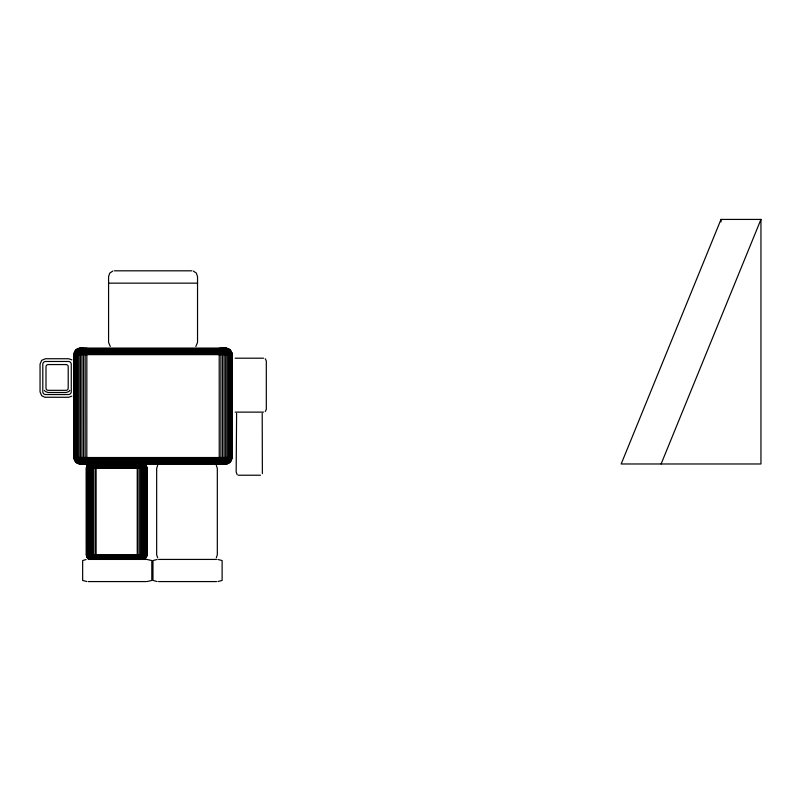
<?xml version="1.0" encoding="UTF-8"?>
<svg xmlns="http://www.w3.org/2000/svg" width="801" height="801" viewBox="0 0 801 801"><rect width="100%" height="100%" fill="white"/><g stroke="black" fill="none" stroke-linecap="round" stroke-linejoin="round"><path stroke-width="1.2" d="M73.942 354.643L74.002 353.802L232.05 353.802L232.11 457.531L230.217 462.087L226.493 463.919L79.549 463.919L76.465 462.648L74.433 459.994L73.942 457.531L73.942 354.643L232.11 354.643M89.382 463.789L87.359 465.331L86.388 467.684L86.418 554.793L87.009 557.256L89.382 559.338M96.11 463.789L96.11 559.338L91.364 559.338L89.942 557.786L89.251 555.433L89.221 468.325L89.942 465.331L91.364 463.789M137.241 559.338L137.241 463.789M147.004 468.325L86.348 468.325L86.348 554.793L87.079 557.256L88.861 559.048L144.49 559.048L146.273 557.256L146.933 554.793L146.933 468.325L146.343 465.872L143.97 463.789L145.922 465.331L147.004 468.325L147.004 554.793L146.343 557.256L144.55 559.048M219.234 463.919L219.204 348.195M86.468 467.684L87.429 465.331L89.432 463.789M95.289 463.789L95.289 559.338M262.368 473.621L262.207 413.396M80.39 348.195C76.956 348.125 73.862 351.178 74.042 354.643L74.042 457.531L75.915 462.087L79.609 463.919M80.45 348.195L76.546 349.526L74.163 352.981L231.889 352.981L232.05 353.802M721.01 219.424L621.175 463.979L760.95 463.979L760.95 219.424L721.01 219.424L721.01 221.917M661.105 463.979L760.95 219.424M236.605 413.396L236.165 472.009L237.236 474.793M86.848 348.195L86.818 463.919M94.418 463.789L93.627 468.325L93.627 554.793L94.418 559.338M138.933 559.338L139.724 554.793L139.724 468.325L138.933 463.789M220.155 463.919L220.886 457.531L220.886 354.643L220.045 348.195M69.777 390.347L69.096 391.238M157.677 465.331L156.666 468.325L156.666 554.793L157.677 557.786M216.3 557.786L217.321 554.793L217.321 468.325L216.3 465.331M93.577 463.789L92.405 468.325L92.405 554.793L93.577 559.338M139.774 559.338L140.946 554.793L140.946 468.325L139.774 463.789M226.433 463.919L230.127 462.087L232.01 457.531L232.01 354.643C232.06 351.249 229.116 348.085 225.652 348.195L229.497 349.526L231.889 352.981M195.844 346.503L197.537 342.397L197.537 276.615L196.345 273.091L193.241 271.018M92.776 463.789L91.254 468.325L91.254 554.793L92.776 559.338M140.576 559.338L142.097 554.793L142.097 468.325L140.576 463.789M222.418 463.489L221.797 463.919M265.251 411.554L266.322 409.371L266.322 360.951L265.251 358.768M92.035 463.789L90.803 465.331L90.183 468.325L90.183 554.793L90.803 557.786L92.035 559.338M141.316 559.338L142.768 557.256L143.169 554.793L143.169 468.325L142.548 465.331L141.316 463.789M220.856 463.919L222.057 462.087L222.548 457.531L222.548 354.643L221.897 349.526L220.635 348.195M143.99 559.048L145.652 557.256L146.263 554.793L146.263 468.325L145.321 465.331L143.459 463.789M141.987 559.338L143.669 557.256L144.13 554.793L144.13 468.325L143.419 465.331L141.987 463.789M89.051 464.069L87.309 465.872L86.668 468.325L86.668 554.793L87.309 557.256L89.051 559.048M68.666 391.609L66.123 392.49L48.07 392.49L45.527 391.609M71.87 396.155L68.606 397.286L44.836 397.246L41.662 395.684L40.05 391.879L40.05 364.145L41.662 360.34L45.467 358.738L68.606 358.738L71.87 359.869M90.783 463.789L89.181 465.331L88.37 468.325L88.37 554.793L88.891 557.256L90.783 559.338M90.283 463.789L88.541 465.331L87.659 468.325L87.659 554.793L88.23 557.256L90.283 559.338L88.03 557.786L87.089 554.793L87.089 468.325L88.03 465.331L89.892 463.789M143.069 559.338L145.121 557.256L145.692 554.793L145.692 468.325L144.811 465.331L143.069 463.789M225.922 463.919L229.386 462.087L231.139 457.531L231.139 354.643L229.366 350.087L225.141 348.195M221.997 463.919L223.419 462.087L224.15 457.531L224.15 354.643L223.419 350.087L221.797 348.255M86.007 348.195L85.156 354.643L85.156 457.531L85.897 463.919M224.27 463.919L225.421 463.489M224.951 463.759L227.394 461.456L228.335 457.531L228.335 354.643L226.993 350.087L224.27 348.255M222.688 463.919L224.711 462.087L225.662 457.531L225.662 354.643L224.711 350.087L222.688 348.255M226.192 463.759L229.236 461.456L230.388 457.531L230.388 354.643L229.236 350.718L226.192 348.415M226.683 463.759L227.424 463.489M112.871 271.018L109.767 273.091L108.576 276.615L108.576 342.397L110.268 346.503M223.519 463.919L225.912 462.087L227.063 457.531L227.063 354.643L225.912 350.087L223.519 348.255M85.176 348.195L83.995 350.087L83.504 354.643L83.504 457.531L83.845 461.456L84.956 463.919M224.921 463.919L227.945 462.087L229.446 457.531L229.446 354.643L228.395 350.718L225.582 348.415M224.991 463.919L225.652 463.759M225.481 463.919L226.242 463.759M226.242 463.919L229.847 462.087L231.679 457.531L231.679 354.643L229.837 350.087M84.375 348.195L82.623 350.087L81.902 354.643L81.902 457.531L82.623 462.087L84.055 463.919M83.624 348.195L81.332 350.087L80.39 354.643L80.39 457.531L81.051 461.456L83.194 463.919M82.914 348.195L80.14 350.087L78.979 354.643L78.979 457.531L80.14 462.087L82.403 463.919M86.118 559.509L82.653 560.56L82.653 580.445L86.808 581.536M82.283 348.195L79.049 350.087L77.717 354.643L77.717 457.531L79.049 462.087L81.692 463.919M81.732 348.195L78.097 350.087L76.596 354.643L76.596 457.531L77.657 461.456L81.061 463.919M81.261 348.195L77.296 350.087L75.664 354.643L75.664 457.531L77.296 462.087L80.531 463.919M80.881 348.195L76.666 350.087L74.914 354.643L74.914 457.531L76.666 462.087L80.11 463.919M157.126 559.468L152.971 560.56L152.971 580.445L157.126 581.536M217.972 581.536L222.117 580.445L222.117 560.56L217.972 559.468M80.611 348.195L76.195 350.087L74.373 354.643L74.373 457.531L76.195 462.087L79.8 463.919M146.933 581.566L151.81 580.445L151.81 560.56L146.933 559.438M114.373 270.818L191.739 270.818M108.576 283.154L197.537 283.154M79.549 348.255L226.493 348.255M78.728 348.415L227.324 348.415M77.927 348.685L228.125 348.685M77.166 349.066L228.876 349.066M76.465 349.526L229.587 349.526M75.835 350.087L230.217 350.087M75.274 350.718L230.768 350.718M74.803 351.419L231.239 351.419M74.433 352.18L231.619 352.18M235.114 358.197L263.579 358.197M235.114 412.125L263.579 412.125M73.942 457.531L232.11 457.531M74.002 458.372L232.05 458.372M74.163 459.193L231.889 459.193M74.433 459.994L231.619 459.994M74.803 460.755L231.239 460.755M75.274 461.456L230.768 461.456M75.835 462.087L230.217 462.087M76.465 462.648L229.587 462.648M77.166 463.108L228.876 463.108M80.39 463.409L225.652 463.409M77.927 463.489L228.125 463.489M78.728 463.759L227.324 463.759M88.801 464.069L144.55 464.069M88.27 464.43L145.081 464.43M87.79 464.85L145.562 464.85M87.359 465.331L145.992 465.331M87.009 465.872L146.343 465.872M86.718 466.442L146.633 466.442M86.518 467.053L146.833 467.053M86.388 467.684L146.963 467.684M238.328 475.223L260.495 475.223M86.348 554.793L147.004 554.793M86.388 555.433L146.963 555.433M86.518 556.064L146.833 556.064M86.718 556.675L146.633 556.675M87.009 557.256L146.343 557.256M87.359 557.786L145.992 557.786M87.79 558.267L145.562 558.267M88.27 558.697L145.081 558.697M143.92 559.338L146.042 557.256L146.683 554.793L146.683 468.325L145.692 465.331L143.739 463.789M88.26 559.428L146.203 559.428M158.568 559.428L216.52 559.428M88.26 581.576L146.203 581.576M158.568 581.576L216.52 581.576M225.421 348.195L229.847 350.087M224.751 348.195L226.242 348.415M224.25 348.195L224.991 348.255M223.669 348.195L224.36 348.255M223.008 348.195L223.649 348.255M222.267 348.195L222.848 348.255M221.476 348.195L221.997 348.255M224.921 348.255L225.652 348.415M88.861 559.048L89.432 559.338M142.568 463.789L144.17 465.331L144.981 468.325L144.981 554.793L144.46 557.256L142.568 559.338L138.062 559.338L138.062 463.789M45.106 391.238L44.425 390.347M68.516 361.481L45.557 361.481A2.753 2.753 0 0 0 42.803 364.235L42.803 391.789A2.753 2.753 0 0 0 45.557 394.533L68.516 394.533A2.753 2.753 0 0 0 71.269 391.789L71.269 364.235A2.753 2.753 0 0 0 68.516 361.481M66.052 364.565L48.14 364.565A2.143 2.143 0 0 0 45.997 366.708L45.997 388.195A2.143 2.143 0 0 0 48.14 390.337L66.052 390.337A2.143 2.143 0 0 0 68.205 388.195L68.205 366.708A2.143 2.143 0 0 0 66.052 364.565"/></g></svg>
